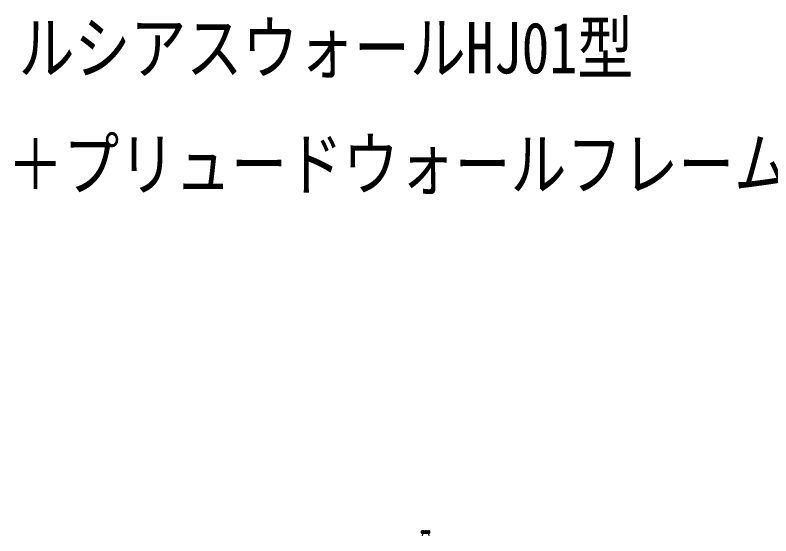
# Model space of a CAD drawing. Units: millimetres, scale not verified. Extents: x -10512 to 10513, y -7424 to 7426.
# Drawn here: x -9222 to -7396, y 3041 to 4300 of the extents above; entities that cross this region are included whole.
import ezdxf
from ezdxf.enums import TextEntityAlignment as Align

# ---------------------------------------------------------------- set-up
doc = ezdxf.new("R2010")
doc.units = ezdxf.units.MM
doc.header["$LTSCALE"] = 40
doc.layers.add('0-1_USER1', color=3, linetype='Continuous')
doc.layers.add('0-3_YKK_13', color=4, linetype='Continuous')
doc.styles.add('ＭＳ ゴシック', font='')
doc.styles.get('ＭＳ ゴシック').set_extended_font_data('MS Gothic')

msp = doc.modelspace()

# ---------------------------------------------------------------- linework, layer by layer
at = {"layer": '0-3_YKK_13'}
for p, q in [((-8239.95, 3052.18), (-8239.95, 3047.98)), ((-8239.95, 3048.18), (-8239.95, 3052.18)), ((-8239.34, 3052.18), (-8239.82, 3052.18)), ((-8239.34, 3048.18), (-8239.34, 3052.18)), ((-8238.95, 3053.18), (-8222.6, 3053.18)), ((-8237.59, 3052.18), (-8238.67, 3052.18)), ((-8237.59, 3048.18), (-8237.59, 3052.18)), ((-8234.93, 3052.18), (-8236.47, 3052.18)), ((-8234.93, 3048.18), (-8234.93, 3052.18)), ((-8231.66, 3052.18), (-8233.48, 3052.18)), ((-8231.66, 3048.18), (-8231.66, 3052.18)), ((-8228.19, 3052.18), (-8230.07, 3052.18)), ((-8228.19, 3048.18), (-8228.19, 3052.18)), ((-8224.93, 3052.18), (-8226.64, 3052.18)), ((-8224.93, 3048.18), (-8224.93, 3052.18)), ((-8222.27, 3052.18), (-8223.61, 3052.18)), ((-8222.6, 3053.18), (-8220.95, 3053.18)), ((-8222.27, 3048.18), (-8222.27, 3052.18)), ((-8220.54, 3052.18), (-8221.35, 3052.18)), ((-8220.54, 3048.18), (-8220.54, 3052.18)), ((-8219.95, 3052.18), (-8220.12, 3052.18)), ((-8219.95, 3047.98), (-8219.95, 3052.18)), ((-8239.95, 3047.98), (-8221.78, 3047.98)), ((-8222.03, 3047.68), (-8239.65, 3047.68)), ((-8220.25, 3047.68), (-8222.03, 3047.68)), ((-8221.78, 3047.98), (-8219.95, 3047.98))]:
    msp.add_line(p, q, dxfattribs=at)
for points in [[(-8239.82, 3052.18), (-8239.76, 3052.51), (-8239.61, 3052.8), (-8239.45, 3052.97), (-8239.28, 3053.08), (-8239.17, 3053.14), (-8239.12, 3053.16), (-8239.14, 3053.16), (-8239.24, 3053.13), (-8239.4, 3053.07), (-8239.58, 3052.96), (-8239.73, 3052.8), (-8239.86, 3052.58), (-8239.94, 3052.29), (-8239.95, 3052.18)], [(-8239.95, 3048.18), (-8239.82, 3048.18), (-8239.82, 3052.18)], [(-8238.67, 3052.18), (-8238.62, 3052.51), (-8238.49, 3052.8), (-8238.37, 3052.97), (-8238.27, 3053.08), (-8238.23, 3053.14), (-8238.26, 3053.16), (-8238.36, 3053.16), (-8238.54, 3053.13), (-8238.76, 3053.07), (-8238.96, 3052.96), (-8239.13, 3052.8), (-8239.26, 3052.58), (-8239.33, 3052.29), (-8239.34, 3052.18)], [(-8239.34, 3048.18), (-8238.67, 3048.18), (-8238.67, 3052.18)], [(-8236.47, 3052.18), (-8236.43, 3052.51), (-8236.34, 3052.8), (-8236.28, 3052.97), (-8236.25, 3053.08), (-8236.29, 3053.14), (-8236.4, 3053.16), (-8236.58, 3053.16), (-8236.81, 3053.13), (-8237.05, 3053.07), (-8237.26, 3052.96), (-8237.41, 3052.8), (-8237.53, 3052.58), (-8237.59, 3052.29), (-8237.59, 3052.18)], [(-8237.59, 3048.18), (-8236.47, 3048.18), (-8236.47, 3052.18)], [(-8233.48, 3052.18), (-8233.46, 3052.51), (-8233.42, 3052.8), (-8233.42, 3052.97), (-8233.48, 3053.08), (-8233.59, 3053.14), (-8233.76, 3053.16), (-8233.99, 3053.16), (-8234.25, 3053.13), (-8234.49, 3053.07), (-8234.67, 3052.96), (-8234.8, 3052.8), (-8234.88, 3052.58), (-8234.92, 3052.29), (-8234.93, 3052.18)], [(-8234.93, 3048.18), (-8233.48, 3048.18), (-8233.48, 3052.18)], [(-8230.07, 3052.18), (-8230.07, 3052.51), (-8230.09, 3052.8), (-8230.15, 3052.97), (-8230.27, 3053.08), (-8230.44, 3053.14), (-8230.66, 3053.16), (-8230.91, 3053.16), (-8231.17, 3053.13), (-8231.38, 3053.07), (-8231.52, 3052.96), (-8231.6, 3052.8), (-8231.64, 3052.58), (-8231.66, 3052.29), (-8231.66, 3052.18)], [(-8231.66, 3048.18), (-8230.07, 3048.18), (-8230.07, 3052.18)], [(-8226.64, 3052.18), (-8226.66, 3052.51), (-8226.73, 3052.8), (-8226.85, 3052.97), (-8227.03, 3053.08), (-8227.24, 3053.14), (-8227.48, 3053.16), (-8227.72, 3053.16), (-8227.94, 3053.13), (-8228.1, 3053.07), (-8228.18, 3052.96), (-8228.2, 3052.8), (-8228.2, 3052.58), (-8228.19, 3052.29), (-8228.19, 3052.18)], [(-8228.19, 3048.18), (-8226.64, 3048.18), (-8226.64, 3052.18)], [(-8223.61, 3052.18), (-8223.65, 3052.51), (-8223.77, 3052.8), (-8223.93, 3052.97), (-8224.14, 3053.08), (-8224.36, 3053.14), (-8224.59, 3053.16), (-8224.8, 3053.16), (-8224.96, 3053.13), (-8225.04, 3053.07), (-8225.05, 3052.96), (-8225.02, 3052.8), (-8224.97, 3052.58), (-8224.93, 3052.29), (-8224.93, 3052.18)], [(-8224.93, 3048.18), (-8223.61, 3048.18), (-8223.61, 3052.18)], [(-8221.35, 3052.18), (-8221.4, 3052.51), (-8221.55, 3052.8), (-8221.73, 3052.97), (-8221.95, 3053.08), (-8222.16, 3053.14), (-8222.35, 3053.16), (-8222.5, 3053.16), (-8222.58, 3053.13), (-8222.57, 3053.07), (-8222.51, 3052.96), (-8222.43, 3052.8), (-8222.34, 3052.58), (-8222.28, 3052.29), (-8222.27, 3052.18)], [(-8222.27, 3048.18), (-8221.35, 3048.18), (-8221.35, 3052.18)], [(-8220.12, 3052.18), (-8220.18, 3052.51), (-8220.34, 3052.8), (-8220.52, 3052.97), (-8220.73, 3053.08), (-8220.9, 3053.14), (-8221.03, 3053.16), (-8221.1, 3053.16), (-8221.08, 3053.13), (-8221, 3053.07), (-8220.87, 3052.96), (-8220.74, 3052.8), (-8220.62, 3052.58), (-8220.55, 3052.29), (-8220.54, 3052.18)], [(-8220.54, 3048.18), (-8220.12, 3048.18), (-8220.12, 3052.18)], [(-8220.03, 3052.57), (-8219.96, 3052.29), (-8219.95, 3052.18)]]:
    msp.add_lwpolyline(points, dxfattribs=at)
for centre, radius, start, end in [((-8238.95, 3052.18), 1, 90, 111.17852), ((-8220.95, 3052.18), 1, 22.92122, 90), ((-8239.65, 3047.98), 0.3, 180, 270), ((-8244.95, 3043.28), 8, 344.03799, 33.36701), ((-8214.95, 3043.28), 8, 146.63299, 195.96201), ((-8220.25, 3047.98), 0.3, 270, 0)]:
    msp.add_arc(centre, radius, start, end, dxfattribs=at)

# ---------------------------------------------------------------- texts
at = {"layer": '0-1_USER1', "style": 'ＭＳ ゴシック', "width": 0.8}
for s, p in [('ルシアスウォールHJ01型', (-9213.7, 4121.8)), ('＋プリュードウォールフレームユニットK00型', (-9240.71, 3840.47))]:
    msp.add_text(s, height=123.8, dxfattribs=at).set_placement(p, align=Align.BOTTOM_LEFT)

doc.saveas('drawing.dxf')
